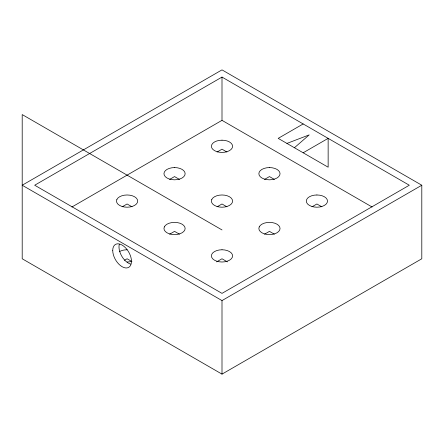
<?xml version="1.0" encoding="UTF-8"?>
<svg xmlns="http://www.w3.org/2000/svg" width="444" height="444" viewBox="0 0 444 444"><rect width="100%" height="100%" fill="white"/><g stroke="black" fill="none" stroke-linecap="round" stroke-linejoin="round"><path stroke-width="0.67" d="M294.428 147.741L309.202 134.887L286.935 143.418M222 77.084L34.688 185.231L222 293.373L409.313 185.231L222 77.084L222 120.346L372.089 206.998M71.911 206.998L222 120.346M122.194 206.804L127.095 203.979L131.996 206.804M169.647 179.409L174.548 176.579L179.448 179.409M217.099 152.014L222 149.184L226.901 152.014M303.169 123.948L278.194 138.367L328.144 167.205L328.144 138.367L303.169 152.786M124.42 260.312L127.095 258.769L131.89 261.538M169.647 234.199L174.548 231.374L179.448 234.199M217.099 206.804L222 203.979L226.901 206.804M264.552 179.409L269.453 176.579L274.353 179.409M216.605 261.882L222 258.769L227.395 261.882M264.552 234.199L269.453 231.374L274.353 234.199M312.004 206.804L316.905 203.979L321.806 206.804M421.8 185.231L222 69.875L22.2 185.231L222 300.582L421.8 185.231L421.8 258.769L222 374.126L22.2 258.769L22.2 114.574L222 229.931M127.095 249.767L124.353 249.978A10.595 6.116 0 0 0 119.603 251.559M127.095 262.004L129.837 261.793A10.595 6.116 0 0 0 131.785 261.372M222 300.582L222 374.126M130.769 264.125A13.242 7.648 60 0 1 119.297 244.256M116.861 199.511L116.5 201.093A10.595 6.116 0 0 0 124.353 207.004L127.095 207.209A10.595 6.116 0 0 0 137.329 202.675L137.69 201.093A10.595 6.116 0 0 0 129.837 195.182L127.095 194.977A10.595 6.116 0 0 0 116.861 199.511M164.313 226.906L163.953 228.488A10.595 6.116 0 0 0 171.806 234.399L174.548 234.604A10.595 6.116 0 0 0 184.782 230.07L185.142 228.488A10.595 6.116 0 0 0 177.289 222.577L174.548 222.372A10.595 6.116 0 0 0 164.313 226.906M211.766 199.511L211.405 201.093A10.595 6.116 0 0 0 219.258 207.004L222 207.209A10.595 6.116 0 0 0 232.234 202.675L232.595 201.093A10.595 6.116 0 0 0 224.742 195.182L222 194.977A10.595 6.116 0 0 0 211.766 199.511M259.218 226.906L258.858 228.488A10.595 6.116 0 0 0 266.711 234.399L269.453 234.604A10.595 6.116 0 0 0 279.687 230.07L280.047 228.488A10.595 6.116 0 0 0 272.194 222.577L269.453 222.372A10.595 6.116 0 0 0 259.218 226.906M222 140.182L219.258 140.393A10.595 6.116 0 0 0 211.405 146.298L211.766 147.885A10.595 6.116 0 0 0 222 152.42L224.742 152.209A10.595 6.116 0 0 0 232.595 146.298L232.234 144.716A10.595 6.116 0 0 0 222 140.182M174.548 167.577L171.806 167.788A10.595 6.116 0 0 0 163.953 173.698L164.313 175.28A10.595 6.116 0 0 0 174.548 179.814L177.289 179.604A10.595 6.116 0 0 0 185.142 173.698L184.782 172.111A10.595 6.116 0 0 0 174.548 167.577M269.453 167.577L266.711 167.788A10.595 6.116 0 0 0 258.858 173.698L259.218 175.28A10.595 6.116 0 0 0 269.453 179.814L272.194 179.604A10.595 6.116 0 0 0 280.047 173.698L279.687 172.111A10.595 6.116 0 0 0 269.453 167.577M316.905 194.977L314.163 195.182A10.595 6.116 0 0 0 306.31 201.093L306.671 202.675A10.595 6.116 0 0 0 316.905 207.209L319.647 207.004A10.595 6.116 0 0 0 327.5 201.093L327.139 199.511A10.595 6.116 0 0 0 316.905 194.977M222 249.767L219.258 249.978A10.595 6.116 0 0 0 211.405 255.883L211.766 257.47A10.595 6.116 0 0 0 222 262.004L224.742 261.793A10.595 6.116 0 0 0 232.595 255.883L232.234 254.301A10.595 6.116 0 0 0 222 249.767M112.737 250.477A13.242 7.648 60 0 0 126.784 267.954A13.242 7.648 60 0 0 126.784 249.223A13.242 7.648 60 0 0 112.737 250.477"/></g></svg>
